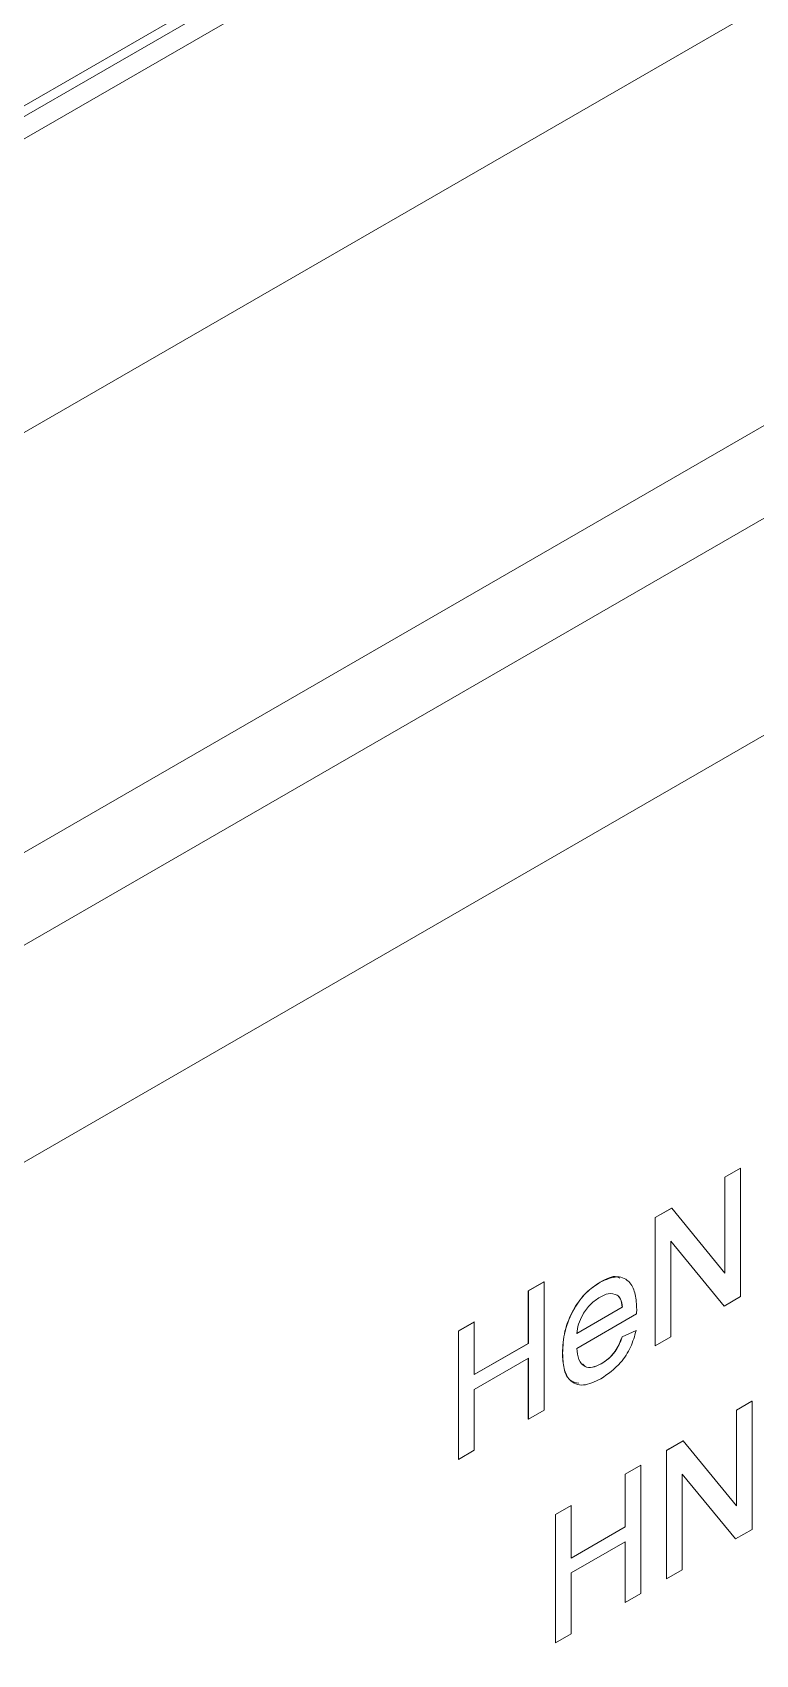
# Model space of a CAD drawing. Header units: inches. Extents: x 0.2 to 38.3, y 0.1 to 29.6.
# Drawn here: x 33.296 to 33.848, y 16.116 to 17.355 of the extents above; entities that cross this region are included whole.
import ezdxf

# ---------------------------------------------------------------- set-up
doc = ezdxf.new("R2010")
doc.units = ezdxf.units.IN
doc.header["$LTSCALE"] = 3.5
doc.header["$MEASUREMENT"] = 0

msp = doc.modelspace()

# ---------------------------------------------------------------- linework, layer by layer
at = {"color": 7, "linetype": 'Continuous', "lineweight": 15}
for p, q in [((36.1233, 18.9346), (31.6813, 16.3703)), ((31.6813, 16.3621), (36.1233, 18.9264)), ((36.1452, 18.9219), (31.7032, 16.3576)), ((36.5327, 18.9213), (31.7043, 16.1339)), ((36.6741, 18.6821), (31.8456, 15.8947)), ((36.7404, 18.6497), (31.7835, 15.7882)), ((31.6304, 15.5339), (37.0134, 18.6414)), ((33.8248, 16.4803), (33.8368, 16.4872)), ((33.8248, 16.4072), (33.8248, 16.4803)), ((33.8249, 16.4803), (33.8248, 16.4803)), ((33.8249, 16.4803), (33.8369, 16.4872)), ((33.8249, 16.4071), (33.8249, 16.4803)), ((33.8369, 16.4872), (33.8368, 16.4872)), ((33.8369, 16.4872), (33.8369, 16.3892)), ((33.7715, 16.4495), (33.7842, 16.4568)), ((33.7716, 16.4495), (33.7843, 16.4568)), ((33.7843, 16.4568), (33.7842, 16.4568)), ((33.7843, 16.4568), (33.8249, 16.4071)), ((33.7715, 16.3515), (33.7715, 16.4495)), ((33.7716, 16.4495), (33.7715, 16.4495)), ((33.7716, 16.3515), (33.7716, 16.4495)), ((33.8242, 16.3819), (33.7836, 16.4315)), ((33.8242, 16.3819), (33.7836, 16.4315)), ((33.7836, 16.4315), (33.7836, 16.3584)), ((33.6747, 16.3936), (33.6867, 16.4005)), ((33.6747, 16.3534), (33.6747, 16.3936)), ((33.6748, 16.3936), (33.6747, 16.3936)), ((33.6748, 16.3936), (33.6868, 16.4005)), ((33.6748, 16.3534), (33.6748, 16.3936)), ((33.6868, 16.4005), (33.6867, 16.4005)), ((33.6868, 16.4005), (33.6868, 16.3025)), ((33.7296, 16.4001), (33.7295, 16.4001)), ((33.7117, 16.361), (33.7465, 16.3811)), ((33.7118, 16.3609), (33.7466, 16.381)), ((33.7466, 16.381), (33.7465, 16.3811)), ((33.8369, 16.3892), (33.8242, 16.3819)), ((33.8242, 16.3819), (33.8242, 16.3819)), ((33.6214, 16.3629), (33.6334, 16.3698)), ((33.6215, 16.3628), (33.6335, 16.3697)), ((33.6335, 16.3697), (33.6334, 16.3698)), ((33.6335, 16.3697), (33.6335, 16.3295)), ((33.7574, 16.376), (33.7118, 16.3496)), ((33.6214, 16.2649), (33.6214, 16.3629)), ((33.6215, 16.3628), (33.6214, 16.3629)), ((33.6215, 16.2648), (33.6215, 16.3628)), ((33.7464, 16.3584), (33.7571, 16.3633)), ((33.7465, 16.3583), (33.7464, 16.3584)), ((33.7465, 16.3583), (33.7571, 16.3632)), ((33.7571, 16.3632), (33.7571, 16.3633)), ((33.7836, 16.3584), (33.7716, 16.3515)), ((33.6335, 16.3296), (33.6747, 16.3534)), ((33.6335, 16.3295), (33.6748, 16.3534)), ((33.6748, 16.3534), (33.6747, 16.3534)), ((33.7009, 16.3459), (33.7008, 16.3459)), ((33.7716, 16.3515), (33.7715, 16.3515)), ((33.6748, 16.3421), (33.6335, 16.3182)), ((33.6747, 16.2956), (33.6747, 16.342)), ((33.6748, 16.2956), (33.6748, 16.3421)), ((33.7303, 16.3377), (33.7302, 16.3377)), ((33.6335, 16.3182), (33.6335, 16.2717)), ((33.8336, 16.3024), (33.8455, 16.3093)), ((33.8336, 16.3024), (33.8456, 16.3093)), ((33.8456, 16.3093), (33.8455, 16.3093)), ((33.8456, 16.3093), (33.8456, 16.2113)), ((33.6748, 16.2956), (33.6747, 16.2956)), ((33.6868, 16.3025), (33.6748, 16.2956)), ((33.8336, 16.2294), (33.8336, 16.3024)), ((33.8336, 16.2293), (33.8336, 16.3024)), ((33.8336, 16.3024), (33.8336, 16.3024)), ((33.6335, 16.2717), (33.6215, 16.2648)), ((33.7802, 16.2717), (33.7929, 16.279)), ((33.7802, 16.1737), (33.7802, 16.2717)), ((33.7803, 16.2716), (33.7802, 16.2717)), ((33.7803, 16.2716), (33.793, 16.2789)), ((33.7803, 16.1736), (33.7803, 16.2716)), ((33.793, 16.2789), (33.7929, 16.279)), ((33.793, 16.2789), (33.8336, 16.2293)), ((33.6215, 16.2648), (33.6214, 16.2649)), ((33.7487, 16.2534), (33.7607, 16.2603)), ((33.7488, 16.2534), (33.7607, 16.2603)), ((33.7607, 16.2603), (33.7607, 16.1623)), ((33.7607, 16.2603), (33.7607, 16.2603)), ((33.7487, 16.2132), (33.7487, 16.2534)), ((33.7488, 16.2534), (33.7487, 16.2534)), ((33.7488, 16.2132), (33.7488, 16.2534)), ((33.8329, 16.204), (33.7923, 16.2536)), ((33.8329, 16.204), (33.7923, 16.2536)), ((33.7923, 16.2536), (33.7923, 16.1805)), ((33.6954, 16.2227), (33.7074, 16.2296)), ((33.6954, 16.1247), (33.6954, 16.2227)), ((33.6955, 16.2226), (33.6954, 16.2227)), ((33.6955, 16.2226), (33.7074, 16.2295)), ((33.6955, 16.1246), (33.6955, 16.2226)), ((33.7074, 16.2295), (33.7074, 16.2296)), ((33.7074, 16.2295), (33.7074, 16.1893)), ((33.7074, 16.1894), (33.7487, 16.2132)), ((33.7074, 16.1893), (33.7488, 16.2132)), ((33.7488, 16.2132), (33.7487, 16.2132)), ((33.8456, 16.2113), (33.8329, 16.204)), ((33.7488, 16.2019), (33.7074, 16.178)), ((33.7487, 16.1555), (33.7487, 16.2019)), ((33.7488, 16.1554), (33.7488, 16.2019)), ((33.8329, 16.204), (33.8329, 16.204)), ((33.7074, 16.178), (33.7074, 16.1315)), ((33.7803, 16.1736), (33.7802, 16.1737)), ((33.7923, 16.1805), (33.7803, 16.1736)), ((33.7607, 16.1623), (33.7488, 16.1554)), ((33.7488, 16.1554), (33.7487, 16.1555)), ((33.6955, 16.1246), (33.6954, 16.1247)), ((33.7074, 16.1315), (33.6955, 16.1246))]:
    msp.add_line(p, q, dxfattribs=at)
for points, knots in [([(33.7008, 16.3459), (33.7011, 16.3514), (33.7016, 16.3623), (33.7085, 16.3793), (33.7187, 16.3928), (33.7259, 16.3977), (33.7295, 16.4001)], [0, 0, 0, 0, 0.280748, 0.559775, 0.779666, 1, 1, 1, 1]), ([(33.7009, 16.3459), (33.7012, 16.3513), (33.7017, 16.3622), (33.7086, 16.3793), (33.7187, 16.3928), (33.7259, 16.3976), (33.7296, 16.4001)], [0, 0, 0, 0, 0.280748, 0.559775, 0.779666, 1, 1, 1, 1]), ([(33.7295, 16.4001), (33.7342, 16.4027), (33.7401, 16.4058), (33.744, 16.4036), (33.7447, 16.4032)], [0, 0, 0, 0, 0.815075, 1, 1, 1, 1]), ([(33.7296, 16.4001), (33.7341, 16.4021), (33.7431, 16.4061), (33.7526, 16.4011), (33.7569, 16.3911), (33.7573, 16.3832), (33.7575, 16.3792)], [0, 0, 0, 0, 0.279366, 0.558398, 0.778885, 1, 1, 1, 1]), ([(33.7295, 16.3887), (33.7271, 16.3871), (33.7222, 16.3838), (33.7164, 16.3761), (33.7127, 16.368), (33.7121, 16.3633), (33.7118, 16.3609)], [0, 0, 0, 0, 0.280189, 0.559727, 0.779642, 1, 1, 1, 1]), ([(33.7426, 16.3903), (33.7404, 16.391), (33.7366, 16.3923), (33.7317, 16.3898), (33.7295, 16.3887)], [0, 0, 0, 0, 0.558512, 1, 1, 1, 1]), ([(33.7465, 16.3811), (33.7462, 16.3833), (33.7457, 16.3873), (33.7435, 16.3894), (33.7425, 16.3903)], [0, 0, 0, 0, 0.560675, 1, 1, 1, 1]), ([(33.7466, 16.381), (33.7463, 16.3832), (33.7458, 16.3872), (33.7436, 16.3894), (33.7426, 16.3903)], [0, 0, 0, 0, 0.560675, 1, 1, 1, 1]), ([(33.7575, 16.3792), (33.7575, 16.3786), (33.7575, 16.3775), (33.7574, 16.3764), (33.7574, 16.376)], [0, 0, 0, 0, 0.559991, 1, 1, 1, 1]), ([(33.7571, 16.3632), (33.7559, 16.359), (33.7535, 16.3504), (33.744, 16.3358), (33.7354, 16.3299), (33.7301, 16.3263)], [0, 0, 0, 0, 0.280612, 0.560833, 1, 1, 1, 1]), ([(33.7302, 16.3377), (33.7321, 16.3389), (33.7359, 16.3414), (33.7423, 16.3482), (33.7448, 16.3545), (33.7464, 16.3584)], [0, 0, 0, 0, 0.281283, 0.561907, 1, 1, 1, 1]), ([(33.7303, 16.3377), (33.7322, 16.3389), (33.7359, 16.3413), (33.7423, 16.3481), (33.7449, 16.3545), (33.7465, 16.3583)], [0, 0, 0, 0, 0.281283, 0.561907, 1, 1, 1, 1]), ([(33.7134, 16.3229), (33.7109, 16.3234), (33.7053, 16.3246), (33.7015, 16.334), (33.701, 16.3419), (33.7008, 16.3459)], [0, 0, 0, 0, 0.300567, 0.649752, 1, 1, 1, 1]), ([(33.7301, 16.3263), (33.7256, 16.3241), (33.7164, 16.3198), (33.7062, 16.3239), (33.7015, 16.3338), (33.7011, 16.3418), (33.7009, 16.3459)], [0, 0, 0, 0, 0.279952, 0.558661, 0.778995, 1, 1, 1, 1]), ([(33.7118, 16.3496), (33.7121, 16.3466), (33.7128, 16.3405), (33.7173, 16.3353), (33.7237, 16.3345), (33.7281, 16.3366), (33.7303, 16.3377)], [0, 0, 0, 0, 0.280632, 0.559687, 0.77966, 1, 1, 1, 1]), ([(33.7163, 16.3378), (33.7168, 16.3371), (33.7185, 16.3348), (33.7237, 16.3347), (33.7281, 16.3367), (33.7302, 16.3377)], [0, 0, 0, 0, 0.192606, 0.595967, 1, 1, 1, 1])]:
    msp.add_open_spline(points, degree=3, knots=knots, dxfattribs=at)

doc.saveas('drawing.dxf')
